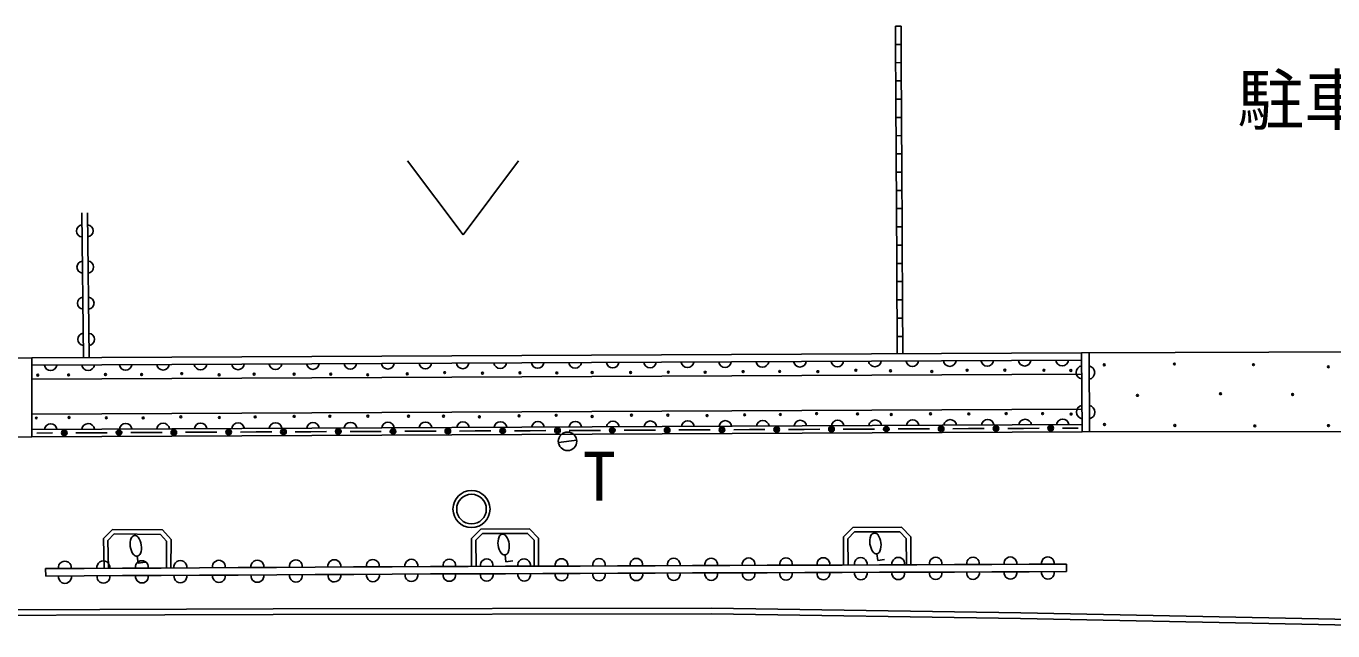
# Model space of a CAD drawing. Units: millimetres, scale not verified. Extents: x 40000 to 680000, y 20000 to 380000.
# Drawn here: x 293020 to 328318, y 299374 to 315699 of the extents above; entities that cross this region are included whole.
import ezdxf
from ezdxf.enums import TextEntityAlignment as Align

# ---------------------------------------------------------------- set-up
doc = ezdxf.new("R2010")
doc.units = ezdxf.units.MM
doc.header["$LTSCALE"] = 1000
for name, color, linetype, lineweight in [('M-BGD', 7, 'Continuous', 25), ('M-BGD-EXST', 7, 'Continuous', 25), ('M-STR-STRC', 7, 'Continuous', 25)]:
    doc.layers.add(name, color=color, linetype=linetype, lineweight=lineweight)
doc.layers.add('M-BMK-HTXT', color=7, linetype='Continuous')
doc.styles.add('ＭＳ ゴシック', font='')
doc.styles.get('ＭＳ ゴシック').set_extended_font_data('MS Gothic')

msp = doc.modelspace()

# ---------------------------------------------------------------- linework, layer by layer
at = {"layer": 'M-BGD'}
for p, q in [((316502, 315698), (316652, 315699)), ((316504, 315205), (316502, 315698)), ((316654, 315206), (316652, 315699)), ((316504, 315205), (316654, 315206)), ((316507, 314713), (316504, 315205)), ((316657, 314714), (316654, 315206)), ((316507, 314713), (316657, 314714)), ((316510, 314220), (316507, 314713)), ((316660, 314221), (316657, 314714)), ((316510, 314220), (316660, 314221)), ((316513, 313728), (316510, 314220)), ((316663, 313728), (316660, 314221)), ((316515, 313235), (316513, 313728)), ((316513, 313728), (316663, 313728)), ((316665, 313236), (316663, 313728)), ((316515, 313235), (316665, 313236)), ((316518, 312742), (316515, 313235)), ((316668, 312743), (316665, 313236)), ((316518, 312742), (316668, 312743)), ((316521, 312250), (316518, 312742)), ((316671, 312250), (316668, 312743)), ((316524, 311757), (316521, 312250)), ((316521, 312250), (316671, 312250)), ((316674, 311758), (316671, 312250)), ((316524, 311757), (316674, 311758)), ((316526, 311264), (316524, 311757)), ((316676, 311265), (316674, 311758)), ((316526, 311264), (316676, 311265)), ((316529, 310772), (316526, 311264)), ((316679, 310772), (316676, 311265)), ((294524, 310657), (294572, 306754)), ((294722, 306755), (294674, 310659)), ((316532, 310279), (316529, 310772)), ((316529, 310772), (316679, 310772)), ((316682, 310280), (316679, 310772)), ((316532, 310279), (316682, 310280)), ((316535, 309786), (316532, 310279)), ((316685, 309787), (316682, 310280)), ((316535, 309786), (316685, 309787)), ((316537, 309294), (316535, 309786)), ((316687, 309294), (316685, 309787)), ((316540, 308801), (316537, 309294)), ((316537, 309294), (316687, 309294)), ((316690, 308802), (316687, 309294)), ((316540, 308801), (316690, 308802)), ((316543, 308308), (316540, 308801)), ((316693, 308309), (316690, 308802)), ((316543, 308308), (316693, 308309)), ((316546, 307816), (316543, 308308)), ((316696, 307816), (316693, 308309)), ((316548, 307323), (316546, 307816)), ((316546, 307816), (316696, 307816)), ((316698, 307324), (316696, 307816)), ((316548, 307323), (316698, 307324)), ((316548, 307323), (316551, 306857)), ((316698, 307324), (316701, 306858)), ((293176, 306747), (289159, 306714)), ((321531, 306881), (293176, 306747)), ((293176, 304612), (293176, 306747)), ((330496, 306915), (321531, 306881)), ((321543, 304743), (321531, 306881)), ((321743, 304744), (321731, 306882)), ((293176, 306547), (321532, 306681)), ((293176, 306172), (321534, 306308)), ((293176, 305225), (321539, 305361)), ((293176, 304812), (321542, 304943)), ((293176, 304612), (321543, 304743)), ((293308, 304715), (293731, 304717)), ((294789, 304722), (294366, 304720)), ((294789, 304722), (295212, 304724)), ((296269, 304729), (295846, 304727)), ((296269, 304729), (296692, 304731)), ((297750, 304736), (297327, 304734)), ((297750, 304736), (298173, 304738)), ((299230, 304743), (298807, 304741)), ((299230, 304743), (299653, 304745)), ((300711, 304750), (300288, 304748)), ((300711, 304750), (301134, 304752)), ((302191, 304757), (301768, 304755)), ((302191, 304757), (302614, 304759)), ((303672, 304764), (303249, 304762)), ((303672, 304764), (304095, 304766)), ((305152, 304771), (304729, 304769)), ((305152, 304771), (305575, 304773)), ((306633, 304778), (306210, 304776)), ((306633, 304778), (307056, 304780)), ((308113, 304785), (307690, 304783)), ((308113, 304785), (308536, 304787)), ((309594, 304792), (309171, 304790)), ((309594, 304792), (310017, 304794)), ((311074, 304799), (310651, 304797)), ((311074, 304799), (311497, 304801)), ((312555, 304806), (312132, 304804)), ((312555, 304806), (312978, 304808)), ((314035, 304813), (313612, 304811)), ((314035, 304813), (314458, 304815)), ((315516, 304820), (315093, 304818)), ((315516, 304820), (315939, 304822)), ((316996, 304827), (316573, 304825)), ((316996, 304827), (317419, 304828)), ((318477, 304833), (318054, 304831)), ((318477, 304833), (318900, 304835)), ((319957, 304840), (319534, 304838)), ((319957, 304840), (320380, 304842)), ((321438, 304847), (321015, 304845)), ((321543, 304743), (330542, 304756)), ((289159, 304586), (293176, 304612)), ((315097, 301909), (315348, 302164)), ((316669, 302169), (315348, 302164)), ((316669, 302169), (316916, 301916)), ((295108, 301863), (295349, 302110)), ((295108, 301863), (295125, 301062)), ((295349, 302110), (296699, 302098)), ((296699, 302098), (296933, 301837)), ((296933, 301837), (296930, 301071)), ((305049, 301868), (305299, 302122)), ((305049, 301868), (305052, 301113)), ((306614, 302127), (305299, 302122)), ((306614, 302127), (306859, 301875)), ((306739, 301825), (306741, 301120)), ((306859, 301875), (306862, 301120)), ((315097, 301909), (315100, 301151)), ((316795, 301867), (316797, 301157)), ((316916, 301916), (316919, 301158)), ((299786, 301087), (300826, 301092)), ((300826, 301092), (301866, 301098)), ((301866, 301098), (302905, 301103)), ((302905, 301103), (303945, 301109)), ((303945, 301109), (304956, 301113)), ((304956, 301113), (305966, 301117)), ((305966, 301117), (306977, 301120)), ((306977, 301120), (307987, 301124)), ((307987, 301124), (308998, 301128)), ((308998, 301128), (310008, 301132)), ((310008, 301132), (311019, 301136)), ((311019, 301136), (312030, 301139)), ((312030, 301139), (313040, 301143)), ((313040, 301143), (314051, 301147)), ((314051, 301147), (315061, 301151)), ((315061, 301151), (316072, 301155)), ((316072, 301155), (317082, 301158)), ((317082, 301158), (318093, 301162)), ((318093, 301162), (319103, 301166)), ((319103, 301166), (320114, 301170)), ((320114, 301170), (321124, 301174)), ((321124, 301174), (321125, 300974)), ((293547, 301053), (294586, 301059)), ((293547, 301053), (293548, 300853)), ((293548, 300853), (294588, 300859)), ((294586, 301059), (295626, 301065)), ((294588, 300859), (295627, 300865)), ((295626, 301065), (296666, 301070)), ((295627, 300865), (296667, 300870)), ((296666, 301070), (297706, 301076)), ((296667, 300870), (297707, 300876)), ((297706, 301076), (298746, 301081)), ((297707, 300876), (298747, 300881)), ((298746, 301081), (299786, 301087)), ((298747, 300881), (299787, 300887)), ((299787, 300887), (300827, 300892)), ((300827, 300892), (301867, 300898)), ((301867, 300898), (302907, 300903)), ((302907, 300903), (303946, 300909)), ((304957, 300913), (303946, 300909)), ((304957, 300913), (305967, 300917)), ((305967, 300917), (306978, 300920)), ((306978, 300920), (307988, 300924)), ((307988, 300924), (308999, 300928)), ((308999, 300928), (310009, 300932)), ((310009, 300932), (311020, 300936)), ((311020, 300936), (312030, 300939)), ((312030, 300939), (313041, 300943)), ((313041, 300943), (314051, 300947)), ((314051, 300947), (315062, 300951)), ((315062, 300951), (316072, 300955)), ((316072, 300955), (317083, 300958)), ((317083, 300958), (318093, 300962)), ((318093, 300962), (319104, 300966)), ((319104, 300966), (320114, 300970)), ((320114, 300970), (321125, 300974))]:
    msp.add_line(p, q, dxfattribs=at)
for points in [[(295245, 301062), (295229, 301815), (295399, 301989), (296645, 301978), (296812, 301791), (296810, 301071)], [(305173, 301114), (305170, 301819), (305350, 302001), (306563, 302006), (306739, 301825)], [(315221, 301151), (315218, 301860), (315399, 302043), (316618, 302048), (316795, 301867)]]:
    msp.add_lwpolyline(points, dxfattribs=at)
for centre, radius in [((312386, 306372), 25), ((313374, 306379), 25), ((314407, 306372), 25), ((315434, 306408), 25), ((316370, 306395), 25), ((317484, 306376), 25), ((318438, 306408), 25), ((319457, 306412), 25), ((320513, 306409), 25), ((321241, 306404), 25), ((322143, 306558), 25), ((324037, 306578), 25), ((326173, 306560), 25), ((328195, 306503), 25), ((293332, 306279), 25), ((294168, 306283), 25), ((295162, 306296), 25), ((296139, 306294), 25), ((297222, 306319), 25), ((298234, 306286), 25), ((299178, 306304), 25), ((300258, 306305), 25), ((301247, 306305), 25), ((302245, 306288), 25), ((303316, 306312), 25), ((304325, 306345), 25), ((305346, 306331), 25), ((306359, 306341), 25), ((307354, 306336), 25), ((308311, 306350), 25), ((309349, 306350), 25), ((310367, 306360), 25), ((311363, 306355), 25), ((323038, 305731), 25), ((325284, 305776), 25), ((327230, 305756), 25), ((293295, 305120), 25), ((294178, 305136), 25), ((295186, 305127), 25), ((296182, 305122), 25), ((297198, 305150), 25), ((298238, 305133), 25), ((299207, 305148), 25), ((300261, 305164), 25), ((301225, 305166), 25), ((302250, 305171), 25), ((303349, 305168), 25), ((304296, 305169), 25), ((305262, 305154), 25), ((306334, 305177), 25), ((307339, 305192), 25), ((308308, 305159), 25), ((309371, 305199), 25), ((310354, 305199), 25), ((311412, 305184), 25), ((312429, 305206), 25), ((313392, 305215), 25), ((314372, 305238), 25), ((315478, 305230), 25), ((316390, 305213), 25), ((317449, 305235), 25), ((318482, 305229), 25), ((319494, 305239), 25), ((320477, 305238), 25), ((321248, 305227), 25), ((294049, 304718), 75), ((294049, 304718), 49.5), ((294049, 304718), 24.5), ((295529, 304725), 75), ((295529, 304725), 49.5), ((295529, 304725), 24.5), ((297010, 304732), 75), ((297010, 304732), 49.5), ((297010, 304732), 24.5), ((298490, 304739), 75), ((298490, 304739), 49.5), ((298490, 304739), 24.5), ((299970, 304746), 75), ((299970, 304746), 49.5), ((299970, 304746), 24.5), ((301451, 304753), 75), ((301451, 304753), 49.5), ((301451, 304753), 24.5), ((302931, 304760), 75), ((302931, 304760), 49.5), ((302931, 304760), 24.5), ((304412, 304767), 75), ((304412, 304767), 49.5), ((304412, 304767), 24.5), ((305892, 304774), 75), ((305892, 304774), 49.5), ((305892, 304774), 24.5), ((307373, 304781), 75), ((307373, 304781), 49.5), ((307373, 304781), 24.5), ((308853, 304788), 75), ((308853, 304788), 49.5), ((308853, 304788), 24.5), ((310334, 304795), 75), ((310334, 304795), 49.5), ((310334, 304795), 24.5), ((311814, 304802), 75), ((311814, 304802), 49.5), ((311814, 304802), 24.5), ((313295, 304809), 75), ((313295, 304809), 49.5), ((313295, 304809), 24.5), ((314775, 304816), 75), ((314775, 304816), 49.5), ((314775, 304816), 24.5), ((316256, 304823), 75), ((316256, 304823), 49.5), ((316256, 304823), 24.5), ((317736, 304830), 75), ((317736, 304830), 49.5), ((317736, 304830), 24.5), ((319217, 304837), 75), ((319217, 304837), 49.5), ((319217, 304837), 24.5), ((320697, 304844), 75), ((320697, 304844), 49.5), ((320697, 304844), 24.5), ((322149, 304946), 25), ((324049, 304920), 25), ((326208, 304906), 25), ((328198, 304915), 25), ((305050, 302662), 500), ((305050, 302662), 400)]:
    msp.add_circle(centre, radius, dxfattribs=at)
for centre, radius, start, end in [((294543, 310170), 163, 95.3103, 266.1021), ((294666, 310171), 163, 275.3516, 86.0609), ((294555, 309194), 163, 95.3073, 266.1049), ((294679, 309195), 163, 275.3527, 86.06), ((294567, 308219), 163, 95.3084, 266.104), ((294691, 308219), 163, 275.3527, 86.06), ((294579, 307244), 163, 95.309, 266.105), ((294703, 307243), 163, 275.3535, 86.059), ((293682, 306570), 170, 186.9732, 353.5658), ((294694, 306574), 170, 186.9732, 353.5658), ((295706, 306579), 170, 186.9743, 353.565), ((296718, 306584), 170, 186.9732, 353.5658), ((297730, 306589), 170, 186.9732, 353.5658), ((298742, 306593), 170, 186.9726, 353.565), ((299754, 306598), 170, 186.9718, 353.5656), ((300766, 306603), 170, 186.9715, 353.5658), ((301777, 306608), 170, 186.9715, 353.5658), ((302789, 306612), 170, 186.9726, 353.565), ((303801, 306617), 170, 186.9715, 353.5658), ((304813, 306622), 170, 186.9732, 353.5658), ((305825, 306627), 170, 186.9743, 353.565), ((306837, 306632), 170, 186.9734, 353.5656), ((307849, 306636), 170, 186.9732, 353.5658), ((308861, 306641), 170, 186.9732, 353.5658), ((309873, 306646), 170, 186.9743, 353.565), ((310885, 306651), 170, 186.9732, 353.5658), ((311897, 306655), 170, 186.9732, 353.5658), ((312909, 306660), 170, 186.9743, 353.565), ((313921, 306665), 170, 186.9734, 353.5656), ((314933, 306670), 170, 186.9715, 353.5658), ((315945, 306674), 170, 186.9715, 353.5658), ((316957, 306679), 170, 186.9726, 353.565), ((317969, 306684), 170, 186.9715, 353.5658), ((318981, 306689), 170, 186.9715, 353.5658), ((319993, 306693), 170, 186.9743, 353.565), ((321005, 306698), 170, 186.9734, 353.5656), ((321565, 306352), 181, 100.29, 260.3385), ((321703, 306347), 181, 280.1075, 80.5201), ((321571, 305280), 181, 100.29, 260.3385), ((321709, 305279), 181, 280.1085, 80.5193), ((296720, 304809), 170, 6.9938, 173.535), ((297732, 304814), 170, 6.9938, 173.535), ((298745, 304818), 170, 6.9935, 173.5353), ((299757, 304823), 170, 6.9938, 173.535), ((300769, 304828), 170, 6.9944, 173.5359), ((301782, 304832), 170, 6.9954, 173.5351), ((302794, 304837), 170, 6.9927, 173.5359), ((303807, 304842), 170, 6.9938, 173.535), ((304819, 304846), 170, 6.9927, 173.5359), ((305832, 304851), 170, 6.9938, 173.535), ((306844, 304856), 170, 6.9938, 173.535), ((307856, 304860), 170, 6.9938, 173.535), ((308869, 304865), 170, 6.9936, 173.5369), ((309881, 304870), 170, 6.9954, 173.5351), ((310894, 304874), 170, 6.9954, 173.5351), ((311906, 304879), 170, 6.9938, 173.535), ((312919, 304884), 170, 6.9938, 173.535), ((313931, 304888), 170, 6.9938, 173.535), ((314943, 304893), 170, 6.9938, 173.535), ((315956, 304898), 170, 6.9938, 173.535), ((316968, 304902), 170, 6.9938, 173.535), ((317981, 304907), 170, 6.9954, 173.5351), ((318993, 304912), 170, 6.9954, 173.5351), ((320006, 304916), 170, 6.9954, 173.5351), ((321018, 304921), 170, 6.9938, 173.535), ((293682, 304795), 170, 6.9938, 173.535), ((294695, 304800), 170, 6.9938, 173.535), ((295707, 304804), 170, 6.9938, 173.535), ((294066, 301081), 175, 352.1299, 188.4825), ((295106, 301087), 175, 352.1299, 188.4842), ((296146, 301092), 175, 352.1285, 188.4839), ((297186, 301098), 175, 352.1299, 188.4825), ((298226, 301103), 175, 352.1299, 188.4842), ((299266, 301109), 175, 352.1285, 188.4839), ((300306, 301114), 175, 352.1299, 188.4825), ((301346, 301120), 175, 352.1299, 188.4842), ((302385, 301126), 175, 352.1285, 188.4839), ((303425, 301131), 175, 352.1299, 188.4825), ((304451, 301140), 171, 350.4166, 190.0134), ((305461, 301144), 171, 350.4166, 190.0134), ((306472, 301148), 171, 350.4168, 190.0132), ((307482, 301151), 171, 350.4168, 190.0149), ((308493, 301155), 171, 350.4167, 190.0151), ((309503, 301159), 171, 350.4172, 190.0143), ((310514, 301163), 171, 350.4182, 190.0135), ((311524, 301167), 171, 350.4182, 190.0135), ((312535, 301170), 171, 350.418, 190.0137), ((313545, 301174), 171, 350.4172, 190.0143), ((314556, 301178), 171, 350.4168, 190.0132), ((315566, 301182), 171, 350.4168, 190.0132), ((316577, 301186), 171, 350.4166, 190.0134), ((317587, 301189), 171, 350.4158, 190.014), ((318598, 301193), 171, 350.4168, 190.0149), ((319608, 301197), 171, 350.4167, 190.0151), ((320619, 301201), 171, 350.418, 190.0137), ((294068, 300831), 175, 172.1285, 8.484), ((295108, 300837), 175, 172.1285, 8.484), ((296147, 300842), 175, 172.1299, 8.4842), ((297187, 300848), 175, 172.1285, 8.484), ((298227, 300854), 175, 172.1285, 8.484), ((299267, 300859), 175, 172.1299, 8.4842), ((300307, 300865), 175, 172.1299, 8.4825), ((301347, 300870), 175, 172.1285, 8.484), ((302387, 300876), 175, 172.1299, 8.4842), ((303427, 300881), 175, 172.1299, 8.4825), ((304451, 300882), 171, 170.418, 10.0137), ((305462, 300886), 171, 170.418, 10.0137), ((306473, 300889), 171, 170.4182, 10.0135), ((307483, 300893), 171, 170.4172, 10.0143), ((308494, 300897), 171, 170.4167, 10.0151), ((309504, 300901), 171, 170.4167, 10.0151), ((310515, 300905), 171, 170.4168, 10.0132), ((311525, 300908), 171, 170.4158, 10.014), ((312536, 300912), 171, 170.4166, 10.0134), ((313546, 300916), 171, 170.4168, 10.0132), ((314557, 300920), 171, 170.4182, 10.0135), ((315567, 300924), 171, 170.4172, 10.0143), ((316578, 300927), 171, 170.418, 10.0137), ((317588, 300931), 171, 170.4182, 10.0135), ((318599, 300935), 171, 170.4182, 10.0135), ((319609, 300939), 171, 170.4158, 10.0157), ((320620, 300943), 171, 170.4167, 10.0151)]:
    msp.add_arc(centre, radius, start, end, dxfattribs=at)
at = {"layer": 'M-BGD-EXST'}
for p, q in [((303322, 312067), (304822, 310067)), ((306322, 312067), (304822, 310067)), ((307397, 304459), (307893, 304526)), ((315999, 301457), (316025, 301271)), ((296020, 301390), (296045, 301204)), ((296045, 301204), (296231, 301230)), ((305956, 301425), (305981, 301239)), ((305981, 301239), (306167, 301264)), ((316025, 301271), (316210, 301296))]:
    msp.add_line(p, q, dxfattribs=at)
msp.add_circle((307645, 304492), 250, dxfattribs=at)
for centre, radius, start, end in [((296304, 301713), 475, 159.4924, 215.9919), ((295958, 301842), 106, 35.8146, 159.6697), ((295657, 301625), 478, 339.6697, 35.8146), ((306240, 301747), 475, 159.4924, 215.9919), ((305895, 301877), 106, 35.8146, 159.6697), ((305593, 301659), 478, 339.6697, 35.8146), ((316284, 301779), 475, 159.4924, 215.9919), ((315938, 301909), 106, 35.8146, 159.6697), ((315636, 301691), 478, 339.6697, 35.8146), ((296005, 301496), 106, 215.8146, 339.6697), ((305942, 301530), 106, 215.8146, 339.6697), ((315985, 301562), 106, 215.8146, 339.6697)]:
    msp.add_arc(centre, radius, start, end, dxfattribs=at)
at = {"layer": 'M-STR-STRC'}
for points in [[(336059, 299524), (331054, 299632), (319885, 299856), (311536, 299983), (299689, 299964), (287965, 299925), (279109, 299883), (274255, 299847)], [(336056, 299374), (331051, 299482), (319882, 299706), (311535, 299833), (299689, 299814), (287965, 299775), (279110, 299733), (274256, 299697)]]:
    msp.add_lwpolyline(points, dxfattribs=at)

# ---------------------------------------------------------------- texts
at = {"layer": 'M-BMK-HTXT', "style": 'ＭＳ ゴシック'}
for s, p in [('駐車場', (328439, 313706)), ('T', (308503, 303552))]:
    msp.add_text(s, height=1320, dxfattribs=at).set_placement(p, align=Align.MIDDLE_CENTER)

doc.saveas('drawing.dxf')
